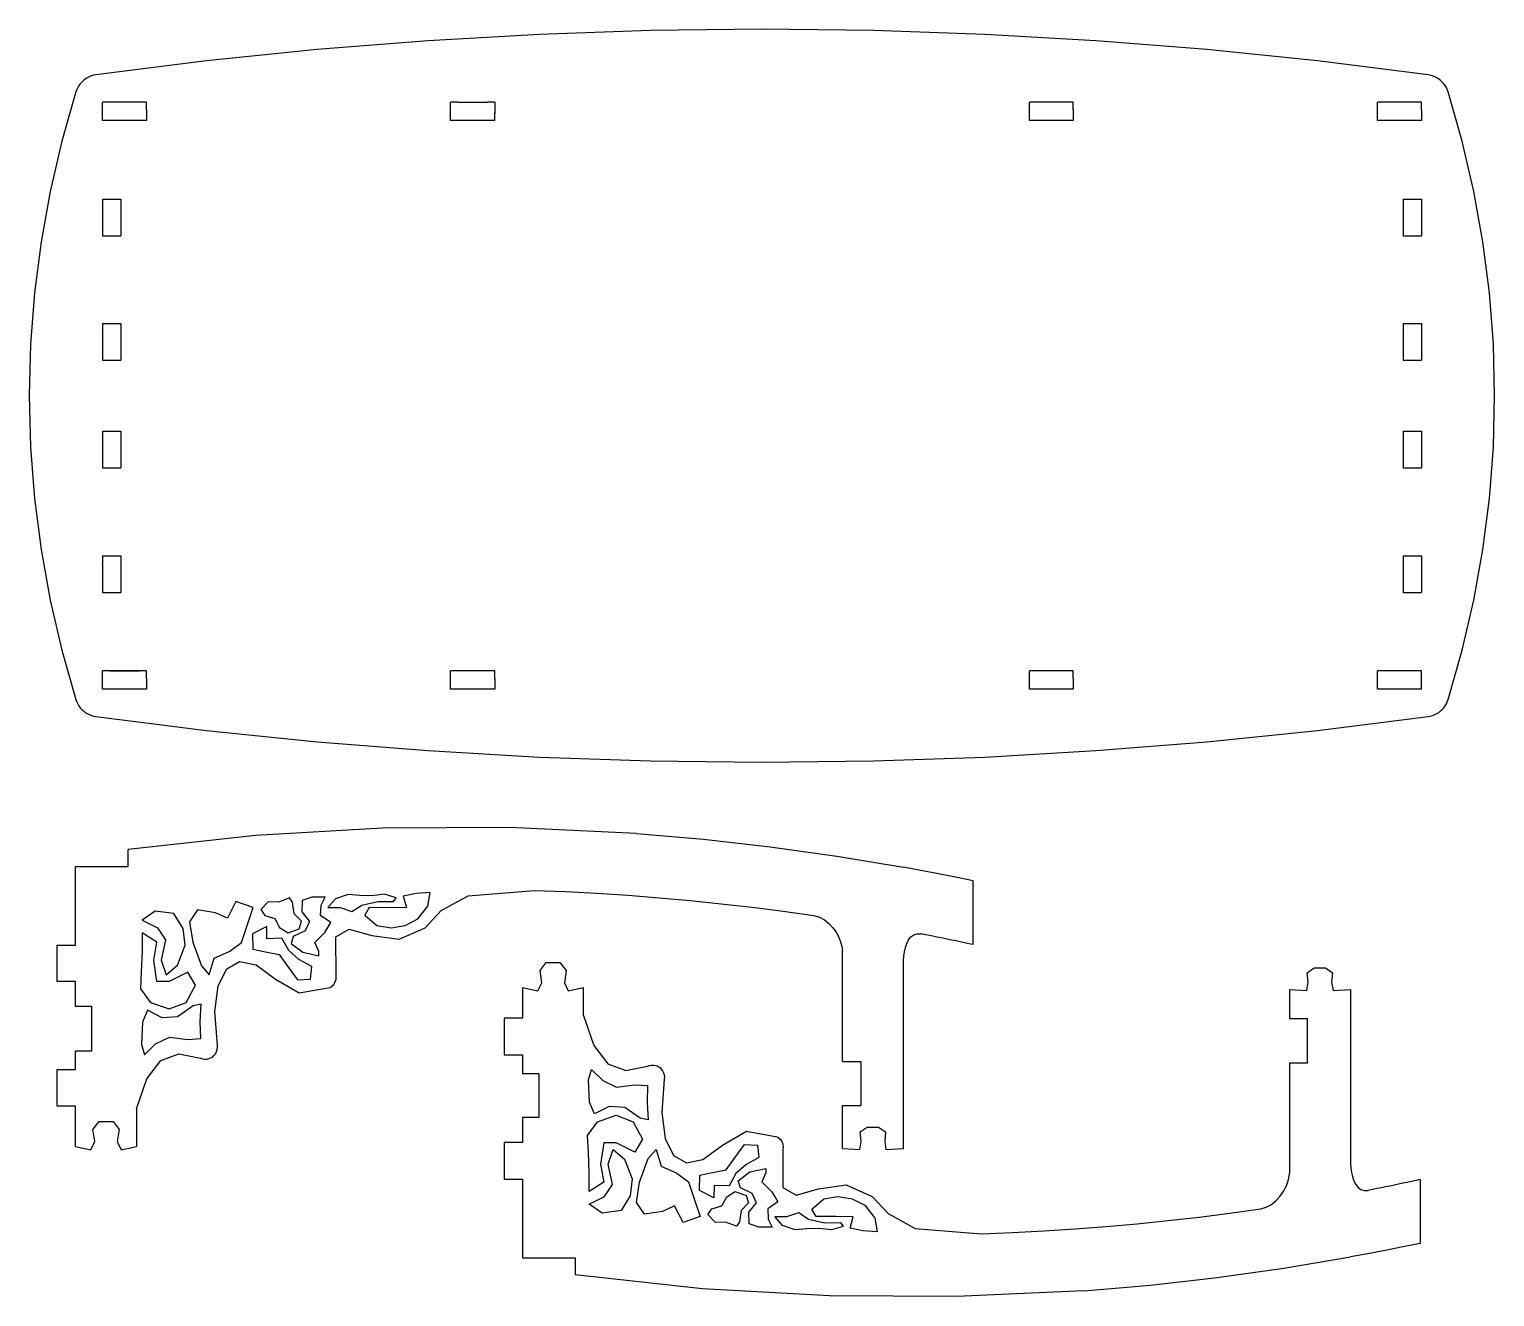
# Model space of a CAD drawing. Extents: x -113 to 113, y -103 to 103.
# Drawn here: x -112.6 to -0.1, y -100.3 to -3 of the extents above; entities that cross this region are included whole.
import ezdxf

# ---------------------------------------------------------------- set-up
doc = ezdxf.new("R2010")
doc.units = 0
doc.header["$MEASUREMENT"] = 0
doc.layers.get('0').update_dxf_attribs({"linetype": 'CONTINUOUS'})

msp = doc.modelspace()

# ---------------------------------------------------------------- linework, layer by layer
for p, q in [((-64.93, -3.1), (-73.47, -3.39)), ((-56.38, -3), (-64.93, -3.1)), ((-47.83, -3.1), (-56.38, -3)), ((-39.28, -3.39), (-47.83, -3.1)), ((-82.01, -3.88), (-90.53, -4.56)), ((-73.47, -3.39), (-82.01, -3.88)), ((-30.75, -3.88), (-39.28, -3.39)), ((-22.23, -4.56), (-30.75, -3.88)), ((-99.03, -5.43), (-107.52, -6.5)), ((-90.53, -4.56), (-99.03, -5.43)), ((-13.72, -5.43), (-22.23, -4.56)), ((-5.24, -6.5), (-13.72, -5.43)), ((-108.18, -6.73), (-108.33, -6.82)), ((-108.02, -6.65), (-108.18, -6.73)), ((-107.86, -6.58), (-108.02, -6.65)), ((-107.69, -6.53), (-107.86, -6.58)), ((-107.52, -6.5), (-107.69, -6.53)), ((-5.07, -6.53), (-5.24, -6.5)), ((-4.9, -6.58), (-5.07, -6.53)), ((-4.73, -6.65), (-4.9, -6.58)), ((-4.57, -6.73), (-4.73, -6.65)), ((-4.42, -6.82), (-4.57, -6.73)), ((-109.05, -7.8), (-110.14, -11.59)), ((-108.99, -7.63), (-109.05, -7.8)), ((-108.91, -7.47), (-108.99, -7.63)), ((-108.82, -7.32), (-108.91, -7.47)), ((-108.72, -7.18), (-108.82, -7.32)), ((-108.6, -7.05), (-108.72, -7.18)), ((-108.47, -6.93), (-108.6, -7.05)), ((-108.33, -6.82), (-108.47, -6.93)), ((-4.28, -6.93), (-4.42, -6.82)), ((-4.16, -7.05), (-4.28, -6.93)), ((-4.04, -7.18), (-4.16, -7.05)), ((-3.93, -7.32), (-4.04, -7.18)), ((-3.84, -7.47), (-3.93, -7.32)), ((-3.77, -7.63), (-3.84, -7.47)), ((-3.71, -7.8), (-3.77, -7.63)), ((-2.62, -11.59), (-3.71, -7.8)), ((-107, -10.01), (-107, -8.6)), ((-103.63, -8.6), (-107, -8.6)), ((-103.63, -9.19), (-103.63, -8.6)), ((-80.28, -10.01), (-80.28, -8.6)), ((-79.73, -8.6), (-80.28, -8.6)), ((-79.73, -8.6), (-79.69, -8.6)), ((-79.69, -8.6), (-77.49, -8.6)), ((-77.49, -8.6), (-77.45, -8.6)), ((-76.9, -8.6), (-77.45, -8.6)), ((-76.9, -8.6), (-76.9, -9.42)), ((-35.85, -10.01), (-35.85, -8.6)), ((-32.48, -8.6), (-35.85, -8.6)), ((-32.48, -9.19), (-32.48, -8.6)), ((-9.13, -10.01), (-9.13, -8.6)), ((-5.75, -8.6), (-9.13, -8.6)), ((-5.75, -9.19), (-5.75, -8.6)), ((-103.63, -10.01), (-107, -10.01)), ((-103.63, -9.19), (-103.63, -9.19)), ((-103.63, -9.19), (-103.63, -10.01)), ((-76.9, -10.01), (-80.28, -10.01)), ((-76.9, -9.42), (-76.9, -9.46)), ((-76.9, -10.01), (-76.9, -9.46)), ((-32.48, -10.01), (-35.85, -10.01)), ((-32.48, -9.19), (-32.48, -9.19)), ((-32.48, -9.19), (-32.48, -10.01)), ((-5.75, -10.01), (-9.13, -10.01)), ((-5.75, -9.19), (-5.75, -9.19)), ((-5.75, -9.19), (-5.75, -10.01)), ((-110.14, -11.59), (-111.03, -15.44)), ((-1.73, -15.44), (-2.62, -11.59)), ((-111.03, -15.44), (-111.73, -19.32)), ((-1.03, -19.32), (-1.73, -15.44)), ((-107, -16.03), (-107, -16.58)), ((-107, -16.03), (-105.6, -16.03)), ((-107, -16.61), (-107, -16.58)), ((-107, -16.61), (-107, -18.84)), ((-105.6, -16.03), (-105.6, -18.84)), ((-7.16, -16.03), (-7.16, -16.58)), ((-7.16, -16.03), (-5.75, -16.03)), ((-7.16, -16.61), (-7.16, -16.58)), ((-7.16, -16.61), (-7.16, -18.84)), ((-5.75, -16.03), (-5.75, -18.84)), ((-107, -18.84), (-105.6, -18.84)), ((-7.16, -18.84), (-5.75, -18.84)), ((-111.73, -19.32), (-112.23, -23.24)), ((-0.53, -23.24), (-1.03, -19.32)), ((-112.23, -23.24), (-112.53, -27.18)), ((-0.23, -27.18), (-0.53, -23.24)), ((-107, -25.59), (-107, -26.14)), ((-107, -25.59), (-105.6, -25.59)), ((-105.6, -25.59), (-105.6, -28.4)), ((-7.16, -25.59), (-7.16, -26.14)), ((-7.16, -25.59), (-5.75, -25.59)), ((-5.75, -25.59), (-5.75, -28.4)), ((-107, -26.17), (-107, -26.14)), ((-107, -26.17), (-107, -28.4)), ((-7.16, -26.17), (-7.16, -26.14)), ((-7.16, -26.17), (-7.16, -28.4)), ((-112.53, -27.18), (-112.63, -31.12)), ((-0.13, -31.12), (-0.23, -27.18)), ((-107, -28.4), (-105.6, -28.4)), ((-7.16, -28.4), (-5.75, -28.4)), ((-112.63, -31.12), (-112.53, -35.07)), ((-0.23, -35.07), (-0.13, -31.12)), ((-107, -33.85), (-107, -34.4)), ((-107, -33.85), (-105.6, -33.85)), ((-107, -34.43), (-107, -34.4)), ((-107, -34.43), (-107, -36.66)), ((-105.6, -33.85), (-105.6, -36.66)), ((-7.16, -33.85), (-7.16, -34.4)), ((-7.16, -33.85), (-5.75, -33.85)), ((-7.16, -34.43), (-7.16, -34.4)), ((-7.16, -34.43), (-7.16, -36.66)), ((-5.75, -33.85), (-5.75, -36.66)), ((-112.53, -35.07), (-112.23, -39.01)), ((-0.53, -39.01), (-0.23, -35.07)), ((-107, -36.66), (-105.6, -36.66)), ((-7.16, -36.66), (-5.75, -36.66)), ((-112.23, -39.01), (-111.73, -42.92)), ((-1.03, -42.92), (-0.53, -39.01)), ((-111.73, -42.92), (-111.03, -46.81)), ((-107, -43.41), (-107, -43.96)), ((-107, -43.41), (-105.6, -43.41)), ((-105.6, -43.41), (-105.6, -46.22)), ((-7.16, -43.41), (-7.16, -43.96)), ((-7.16, -43.41), (-5.75, -43.41)), ((-5.75, -43.41), (-5.75, -46.22)), ((-1.73, -46.81), (-1.03, -42.92)), ((-107, -44), (-107, -43.96)), ((-107, -44), (-107, -46.22)), ((-7.16, -44), (-7.16, -43.96)), ((-7.16, -44), (-7.16, -46.22)), ((-111.03, -46.81), (-110.14, -50.66)), ((-107, -46.22), (-105.6, -46.22)), ((-7.16, -46.22), (-5.75, -46.22)), ((-2.62, -50.66), (-1.73, -46.81)), ((-110.14, -50.66), (-109.05, -54.45)), ((-3.71, -54.45), (-2.62, -50.66)), ((-107, -53.65), (-107, -52.24)), ((-103.63, -52.24), (-107, -52.24)), ((-106.45, -52.24), (-106.42, -52.24)), ((-106.42, -52.24), (-104.21, -52.24)), ((-104.21, -52.24), (-104.18, -52.24)), ((-103.63, -52.83), (-103.63, -52.24)), ((-103.63, -52.83), (-103.63, -52.83)), ((-103.63, -52.83), (-103.63, -53.65)), ((-103.63, -52.83), (-103.63, -53.06)), ((-80.28, -53.65), (-80.28, -52.24)), ((-76.9, -52.24), (-80.28, -52.24)), ((-76.9, -52.83), (-76.9, -52.24)), ((-76.9, -52.83), (-76.9, -52.83)), ((-76.9, -52.83), (-76.9, -53.65)), ((-35.85, -53.65), (-35.85, -52.24)), ((-32.48, -52.24), (-35.85, -52.24)), ((-32.48, -52.83), (-32.48, -52.24)), ((-32.48, -52.83), (-32.48, -52.83)), ((-32.48, -52.83), (-32.48, -53.65)), ((-9.13, -53.65), (-9.13, -52.24)), ((-5.75, -52.24), (-9.13, -52.24)), ((-5.75, -52.83), (-5.75, -52.24)), ((-5.75, -52.83), (-5.75, -52.83)), ((-5.75, -53.65), (-5.75, -52.83)), ((-106.43, -53.65), (-107, -53.65)), ((-106.42, -53.65), (-106.43, -53.65)), ((-104.21, -53.65), (-106.42, -53.65)), ((-104.2, -53.65), (-104.21, -53.65)), ((-103.63, -53.65), (-104.2, -53.65)), ((-103.63, -53.06), (-103.63, -53.1)), ((-76.9, -53.65), (-80.28, -53.65)), ((-32.48, -53.65), (-35.85, -53.65)), ((-5.75, -53.65), (-9.13, -53.65)), ((-109.05, -54.45), (-108.99, -54.62)), ((-108.99, -54.62), (-108.91, -54.78)), ((-108.91, -54.78), (-108.82, -54.93)), ((-108.82, -54.93), (-108.72, -55.07)), ((-108.72, -55.07), (-108.6, -55.2)), ((-4.16, -55.2), (-4.04, -55.07)), ((-4.04, -55.07), (-3.93, -54.93)), ((-3.93, -54.93), (-3.84, -54.78)), ((-3.84, -54.78), (-3.77, -54.62)), ((-3.77, -54.62), (-3.71, -54.45)), ((-108.6, -55.2), (-108.47, -55.32)), ((-108.47, -55.32), (-108.33, -55.43)), ((-108.33, -55.43), (-108.18, -55.52)), ((-108.18, -55.52), (-108.02, -55.6)), ((-108.02, -55.6), (-107.86, -55.67)), ((-107.86, -55.67), (-107.69, -55.71)), ((-107.69, -55.71), (-107.52, -55.75)), ((-107.52, -55.75), (-99.03, -56.82)), ((-13.72, -56.82), (-5.24, -55.75)), ((-5.24, -55.75), (-5.07, -55.71)), ((-5.07, -55.71), (-4.9, -55.67)), ((-4.9, -55.67), (-4.73, -55.6)), ((-4.73, -55.6), (-4.57, -55.52)), ((-4.57, -55.52), (-4.42, -55.43)), ((-4.42, -55.43), (-4.28, -55.32)), ((-4.28, -55.32), (-4.16, -55.2)), ((-99.03, -56.82), (-90.53, -57.69)), ((-22.23, -57.69), (-13.72, -56.82)), ((-90.53, -57.69), (-82.01, -58.37)), ((-82.01, -58.37), (-73.47, -58.86)), ((-39.28, -58.86), (-30.75, -58.37)), ((-30.75, -58.37), (-22.23, -57.69)), ((-73.47, -58.86), (-64.93, -59.15)), ((-64.93, -59.15), (-56.38, -59.25)), ((-56.38, -59.25), (-47.83, -59.15)), ((-47.83, -59.15), (-39.28, -58.86)), ((-95.27, -64.89), (-105.05, -65.95)), ((-85.5, -64.33), (-95.27, -64.89)), ((-75.75, -64.27), (-85.5, -64.33)), ((-66, -64.72), (-75.75, -64.27)), ((-66, -64.72), (-60.87, -65.16)), ((-60.87, -65.16), (-55.75, -65.74)), ((-105.05, -67.27), (-105.05, -65.95)), ((-55.75, -65.74), (-50.63, -66.46)), ((-109.08, -67.27), (-105.05, -67.27)), ((-109.08, -73.29), (-109.08, -67.27)), ((-50.63, -66.46), (-45.52, -67.32)), ((-44.18, -67.57), (-45.52, -67.32)), ((-42.84, -67.83), (-44.18, -67.57)), ((-41.51, -68.09), (-42.84, -67.83)), ((-40.17, -68.37), (-41.51, -68.09)), ((-40.17, -73.26), (-40.17, -68.37)), ((-92.65, -69.67), (-93.49, -70)), ((-92.43, -70.01), (-92.65, -69.67)), ((-90.93, -69.61), (-91.68, -69.86)), ((-89.92, -69.62), (-90.93, -69.61)), ((-90.21, -70.22), (-89.92, -69.62)), ((-89.12, -69.74), (-89.7, -70.42)), ((-88.15, -69.4), (-89.12, -69.74)), ((-87.24, -69.48), (-88.15, -69.4)), ((-86.31, -69.51), (-87.24, -69.48)), ((-85.36, -69.39), (-86.31, -69.51)), ((-84.47, -69.67), (-85.36, -69.39)), ((-84.66, -69.95), (-84.47, -69.67)), ((-82.94, -69.34), (-83.92, -69.53)), ((-83.92, -69.53), (-83.68, -70.4)), ((-81.85, -69.25), (-82.94, -69.34)), ((-82.03, -70.3), (-81.85, -69.25)), ((-81.01, -70.64), (-78.93, -69.52)), ((-78.93, -69.52), (-73.88, -69.1)), ((-73.88, -69.1), (-71.47, -69.19)), ((-71.47, -69.19), (-69.06, -69.32)), ((-69.06, -69.32), (-66.66, -69.47)), ((-66.66, -69.47), (-64.27, -69.66)), ((-64.27, -69.66), (-61.88, -69.87)), ((-102.96, -70.68), (-103.96, -71.39)), ((-101.52, -70.88), (-102.96, -70.68)), ((-99.71, -70.6), (-100.32, -71.51)), ((-98.33, -70.81), (-99.71, -70.6)), ((-97.41, -71.24), (-98.33, -70.81)), ((-96.76, -69.95), (-97.41, -71.24)), ((-95.45, -70.42), (-96.76, -69.95)), ((-95.85, -71.64), (-95.45, -70.42)), ((-94.28, -69.98), (-94.85, -70.57)), ((-94.85, -70.57), (-94.55, -71.03)), ((-93.49, -70), (-94.28, -69.98)), ((-92.3, -70.89), (-92.43, -70.01)), ((-91.68, -69.86), (-91.7, -70.75)), ((-91.7, -70.75), (-91.11, -71.48)), ((-90.26, -71.03), (-90.21, -70.22)), ((-89.7, -70.42), (-88.77, -70.41)), ((-88.77, -70.41), (-87.87, -70.72)), ((-87.87, -70.72), (-87.11, -70.24)), ((-87.11, -70.24), (-85.87, -69.94)), ((-86.54, -70.42), (-86.86, -70.99)), ((-85.03, -70.44), (-86.54, -70.42)), ((-85.87, -69.94), (-84.66, -69.95)), ((-83.68, -70.4), (-85.03, -70.44)), ((-82.8, -71.29), (-82.03, -70.3)), ((-82.24, -71.97), (-81.01, -70.64)), ((-61.88, -69.87), (-59.5, -70.12)), ((-59.5, -70.12), (-57.13, -70.39)), ((-57.13, -70.39), (-54.76, -70.69)), ((-54.76, -70.69), (-52.4, -71.03)), ((-103.96, -71.39), (-102.79, -71.98)), ((-102.79, -71.98), (-102.18, -72.9)), ((-100.81, -72.02), (-101.52, -70.88)), ((-100.32, -71.51), (-100.08, -73.07)), ((-96.34, -73.09), (-95.85, -71.64)), ((-94.4, -71.86), (-95.5, -72.42)), ((-94.55, -71.03), (-93.79, -71.25)), ((-94.38, -72.82), (-94.4, -71.86)), ((-93.79, -71.25), (-93.41, -71.95)), ((-93.41, -71.95), (-92.76, -72.35)), ((-91.74, -71.47), (-92.3, -70.89)), ((-91.92, -72.04), (-91.74, -71.47)), ((-91.11, -71.48), (-91.44, -72.21)), ((-89.49, -71.57), (-90.26, -71.03)), ((-89.95, -72.33), (-89.49, -71.57)), ((-86.86, -70.99), (-85.96, -71.79)), ((-85.96, -71.79), (-84.86, -71.97)), ((-84.86, -71.97), (-83.78, -71.78)), ((-84.24, -72.84), (-82.24, -71.97)), ((-83.78, -71.78), (-82.8, -71.29)), ((-52.4, -71.03), (-51.97, -71.15)), ((-51.97, -71.15), (-51.58, -71.36)), ((-51.58, -71.36), (-51.24, -71.64)), ((-51.24, -71.64), (-50.94, -71.96)), ((-50.94, -71.96), (-50.69, -72.31)), ((-103.96, -72.35), (-103.97, -73.74)), ((-102.84, -73.07), (-103.96, -72.35)), ((-103.08, -74.45), (-102.84, -73.07)), ((-102.18, -72.9), (-102.51, -74.46)), ((-100.67, -73.31), (-100.81, -72.02)), ((-100.08, -73.07), (-99.42, -74.89)), ((-97.23, -73.75), (-96.34, -73.09)), ((-95.5, -72.42), (-95.48, -73.6)), ((-93.23, -72.77), (-94.38, -72.82)), ((-92.7, -73.71), (-93.23, -72.77)), ((-92.76, -72.35), (-91.92, -72.04)), ((-92.36, -72.63), (-92.52, -73.17)), ((-91.44, -72.21), (-92.36, -72.63)), ((-90.71, -73.09), (-89.95, -72.33)), ((-90.4, -73.78), (-90.71, -73.09)), ((-89.09, -72.65), (-88.06, -72.06)), ((-89.08, -75.62), (-89.09, -72.65)), ((-88.06, -72.06), (-86.34, -72.55)), ((-86.34, -72.55), (-84.24, -72.84)), ((-50.69, -72.31), (-50.48, -72.68)), ((-50.48, -72.68), (-50.34, -73.05)), ((-50.34, -73.05), (-50.24, -73.41)), ((-45.26, -73.17), (-45.12, -72.9)), ((-45.12, -72.9), (-44.94, -72.67)), ((-44.94, -72.67), (-44.72, -72.51)), ((-44.72, -72.51), (-44.46, -72.43)), ((-44.46, -72.43), (-44.16, -72.44)), ((-43.83, -72.5), (-44.16, -72.44)), ((-43.5, -72.57), (-43.83, -72.5)), ((-43.16, -72.63), (-43.5, -72.57)), ((-42.83, -72.7), (-43.16, -72.63)), ((-42.5, -72.77), (-42.83, -72.7)), ((-42.16, -72.84), (-42.5, -72.77)), ((-41.83, -72.91), (-42.16, -72.84)), ((-41.5, -72.98), (-41.83, -72.91)), ((-41.17, -73.05), (-41.5, -72.98)), ((-40.83, -73.12), (-41.17, -73.05)), ((-40.5, -73.19), (-40.83, -73.12)), ((-110.48, -73.29), (-109.08, -73.29)), ((-110.48, -76.1), (-110.48, -73.29)), ((-103.97, -73.74), (-104.03, -75.37)), ((-101.26, -74.83), (-100.67, -73.31)), ((-98.44, -74.29), (-97.23, -73.75)), ((-95.48, -73.6), (-94.49, -73.82)), ((-94.49, -73.82), (-93.45, -74.02)), ((-93.45, -74.02), (-92.73, -75.02)), ((-91.93, -74.4), (-92.7, -73.71)), ((-92.52, -73.17), (-91.64, -73.85)), ((-91.64, -73.85), (-90.41, -74.12)), ((-90.41, -74.12), (-90.4, -73.78)), ((-50.24, -73.41), (-50.21, -73.72)), ((-50.21, -82.24), (-50.21, -73.72)), ((-45.52, -74.47), (-45.5, -74.15)), ((-45.5, -74.15), (-45.45, -73.81)), ((-45.45, -73.81), (-45.37, -73.48)), ((-45.37, -73.48), (-45.26, -73.17)), ((-40.17, -73.26), (-40.5, -73.19)), ((-104.03, -75.37), (-104.1, -76.66)), ((-102.85, -76.09), (-103.08, -74.45)), ((-102.51, -74.46), (-102.13, -75.58)), ((-102.13, -75.58), (-101.26, -74.83)), ((-100.45, -75.37), (-101.89, -76.08)), ((-99.86, -76.36), (-100.45, -75.37)), ((-99.42, -74.89), (-98.82, -75.58)), ((-98.82, -75.58), (-98.44, -74.29)), ((-98.12, -76.42), (-97.47, -75.12)), ((-97.47, -75.12), (-96.49, -74.55)), ((-96.49, -74.55), (-95.22, -74.81)), ((-95.22, -74.81), (-93.73, -75.9)), ((-92.73, -75.02), (-92.04, -75.96)), ((-90.93, -74.94), (-91.93, -74.4)), ((-91.05, -75.91), (-90.93, -74.94)), ((-73.42, -75.24), (-72.95, -74.63)), ((-73.28, -76.18), (-73.42, -75.24)), ((-72.95, -74.63), (-71.89, -74.63)), ((-71.89, -74.63), (-71.41, -75.24)), ((-71.41, -75.24), (-71.55, -76.18)), ((-45.52, -88.91), (-45.52, -74.47)), ((-14.53, -75.42), (-13.98, -75.05)), ((-13.98, -75.05), (-13.12, -75.05)), ((-13.12, -75.05), (-12.57, -75.42)), ((-109.08, -76.1), (-110.48, -76.1)), ((-109.08, -78.02), (-109.08, -76.1)), ((-101.89, -76.08), (-102.85, -76.09)), ((-100.59, -77.7), (-99.86, -76.36)), ((-98.38, -78.4), (-98.12, -76.42)), ((-93.73, -75.9), (-91.9, -76.97)), ((-92.04, -75.96), (-91.05, -75.91)), ((-89.45, -76.5), (-89.38, -76.44)), ((-89.38, -76.44), (-89.32, -76.38)), ((-89.32, -76.38), (-89.26, -76.31)), ((-89.26, -76.31), (-89.21, -76.23)), ((-89.21, -76.23), (-89.16, -76.15)), ((-89.16, -76.15), (-89.13, -76.07)), ((-89.13, -76.07), (-89.1, -75.98)), ((-89.1, -75.98), (-89.08, -75.9)), ((-89.07, -75.71), (-89.08, -75.62)), ((-89.08, -75.9), (-89.07, -75.81)), ((-89.07, -75.81), (-89.07, -75.71)), ((-73.58, -76.81), (-73.28, -76.18)), ((-71.55, -76.18), (-71.25, -76.81)), ((-14.56, -76.77), (-14.45, -76.15)), ((-14.45, -76.15), (-14.53, -75.42)), ((-12.57, -75.42), (-12.65, -76.15)), ((-12.65, -76.15), (-12.54, -76.77)), ((-104.1, -76.66), (-103.33, -77.69)), ((-91.9, -76.97), (-89.52, -76.55)), ((-89.52, -76.55), (-89.45, -76.5)), ((-74.76, -76.55), (-73.58, -76.81)), ((-74.76, -76.55), (-74.76, -78.9)), ((-71.25, -76.81), (-70.07, -76.55)), ((-70.07, -78.69), (-70.07, -76.55)), ((-15.89, -76.7), (-14.56, -76.77)), ((-15.89, -76.7), (-15.89, -78.94)), ((-12.54, -76.77), (-11.21, -76.7)), ((-11.21, -76.7), (-11.21, -90.09)), ((-107.83, -78.02), (-109.08, -78.02)), ((-107.83, -81.4), (-107.83, -78.02)), ((-103.56, -78.3), (-103.93, -79.22)), ((-102.42, -78.87), (-103.56, -78.3)), ((-103.33, -77.69), (-101.9, -78.19)), ((-101.9, -78.19), (-100.59, -77.7)), ((-100.04, -77.96), (-101.24, -78.8)), ((-99.43, -77.84), (-100.04, -77.96)), ((-99.51, -79.16), (-99.43, -77.84)), ((-98.19, -80.98), (-98.38, -78.4)), ((-70.07, -78.69), (-69.29, -80.99)), ((-103.93, -79.22), (-104.02, -80.93)), ((-101.24, -78.8), (-102.42, -78.87)), ((-99.47, -80.47), (-99.51, -79.16)), ((-74.76, -78.9), (-76.17, -78.9)), ((-76.17, -78.9), (-76.17, -81.71)), ((-15.89, -78.94), (-14.49, -78.94)), ((-14.49, -82.32), (-14.49, -78.94)), ((-104.02, -80.93), (-103.79, -81.72)), ((-103.79, -81.72), (-102.93, -80.87)), ((-102.93, -80.87), (-101.86, -80.36)), ((-101.86, -80.36), (-100.47, -80.54)), ((-100.47, -80.54), (-99.47, -80.47)), ((-98.18, -81.14), (-98.19, -80.98)), ((-69.29, -80.99), (-68.21, -82.4)), ((-109.08, -81.4), (-107.83, -81.4)), ((-109.08, -82.85), (-109.08, -81.4)), ((-102.53, -82.16), (-101.16, -81.63)), ((-101.16, -81.63), (-99.49, -81.98)), ((-99.49, -81.98), (-99.34, -82.03)), ((-99.34, -82.03), (-99.17, -82.05)), ((-99.17, -82.05), (-99.01, -82.05)), ((-99.01, -82.05), (-98.84, -82.01)), ((-98.84, -82.01), (-98.69, -81.95)), ((-98.69, -81.95), (-98.55, -81.86)), ((-98.55, -81.86), (-98.43, -81.75)), ((-98.43, -81.75), (-98.32, -81.62)), ((-98.32, -81.62), (-98.25, -81.47)), ((-98.25, -81.47), (-98.2, -81.31)), ((-98.2, -81.31), (-98.18, -81.14)), ((-76.17, -81.71), (-74.76, -81.71)), ((-74.76, -81.71), (-74.76, -83.16)), ((-110.48, -82.85), (-109.08, -82.85)), ((-110.48, -85.66), (-110.48, -82.85)), ((-103.61, -83.57), (-102.53, -82.16)), ((-74.76, -83.16), (-73.52, -83.16)), ((-73.52, -83.16), (-73.52, -86.53)), ((-69.7, -83.63), (-69.47, -82.84)), ((-69.47, -82.84), (-68.61, -83.69)), ((-68.21, -82.4), (-66.84, -82.93)), ((-66.84, -82.93), (-65.18, -82.58)), ((-65.18, -82.58), (-65.02, -82.53)), ((-65.02, -82.53), (-64.86, -82.5)), ((-64.86, -82.5), (-64.69, -82.51)), ((-64.69, -82.51), (-64.53, -82.54)), ((-64.53, -82.54), (-64.37, -82.6)), ((-64.37, -82.6), (-64.23, -82.69)), ((-64.23, -82.69), (-64.11, -82.81)), ((-64.11, -82.81), (-64.01, -82.94)), ((-64.01, -82.94), (-63.93, -83.09)), ((-63.93, -83.09), (-63.88, -83.25)), ((-63.88, -83.25), (-63.87, -83.41)), ((-50.21, -82.24), (-48.8, -82.24)), ((-48.8, -82.24), (-48.8, -85.61)), ((-15.89, -82.32), (-14.49, -82.32)), ((-15.89, -82.32), (-15.89, -90.83)), ((-104.39, -85.86), (-103.61, -83.57)), ((-69.62, -85.34), (-69.7, -83.63)), ((-68.61, -83.69), (-67.54, -84.2)), ((-67.54, -84.2), (-66.15, -84.01)), ((-66.15, -84.01), (-65.16, -84.08)), ((-65.16, -84.08), (-65.19, -85.4)), ((-63.88, -83.58), (-64.06, -86.15)), ((-63.87, -83.41), (-63.88, -83.58)), ((-69.24, -86.25), (-69.62, -85.34)), ((-65.19, -85.4), (-65.12, -86.71)), ((-109.08, -85.66), (-110.48, -85.66)), ((-109.08, -88.76), (-109.08, -85.66)), ((-104.39, -85.86), (-104.39, -88.76)), ((-73.52, -86.53), (-74.76, -86.53)), ((-74.76, -86.53), (-74.76, -88.46)), ((-68.11, -85.69), (-69.24, -86.25)), ((-69.01, -86.86), (-67.58, -86.36)), ((-66.92, -85.75), (-68.11, -85.69)), ((-67.58, -86.36), (-66.28, -86.85)), ((-65.73, -86.59), (-66.92, -85.75)), ((-65.12, -86.71), (-65.73, -86.59)), ((-64.06, -86.15), (-63.81, -88.13)), ((-50.21, -85.61), (-48.8, -85.61)), ((-50.21, -88.91), (-50.21, -85.61)), ((-107.74, -87.45), (-107.26, -86.84)), ((-107.6, -88.38), (-107.74, -87.45)), ((-107.26, -86.84), (-106.2, -86.84)), ((-106.2, -86.84), (-105.73, -87.45)), ((-105.73, -87.45), (-105.87, -88.38)), ((-69.78, -87.9), (-69.01, -86.86)), ((-66.28, -86.85), (-65.54, -88.2)), ((-59.41, -88.66), (-57.58, -87.59)), ((-57.58, -87.59), (-55.21, -88)), ((-48.85, -87.63), (-48.3, -87.27)), ((-48.77, -88.37), (-48.85, -87.63)), ((-48.3, -87.27), (-47.43, -87.27)), ((-47.43, -87.27), (-46.89, -87.63)), ((-46.89, -87.63), (-46.96, -88.37)), ((-109.08, -88.76), (-107.9, -89.02)), ((-107.9, -89.02), (-107.6, -88.38)), ((-105.87, -88.38), (-105.57, -89.02)), ((-105.57, -89.02), (-104.39, -88.76)), ((-74.76, -88.46), (-76.17, -88.46)), ((-76.17, -88.46), (-76.17, -91.27)), ((-69.71, -89.19), (-69.78, -87.9)), ((-68.53, -88.47), (-68.77, -90.11)), ((-67.57, -88.48), (-68.53, -88.47)), ((-66.13, -89.18), (-67.57, -88.48)), ((-65.54, -88.2), (-66.13, -89.18)), ((-63.81, -88.13), (-63.16, -89.44)), ((-60.91, -89.75), (-59.41, -88.66)), ((-58.42, -89.54), (-57.72, -88.6)), ((-57.72, -88.6), (-56.73, -88.65)), ((-56.73, -88.65), (-56.61, -89.61)), ((-55.21, -88), (-55.13, -88.06)), ((-55.13, -88.06), (-55.06, -88.11)), ((-55.06, -88.11), (-55, -88.18)), ((-55, -88.18), (-54.94, -88.25)), ((-54.94, -88.25), (-54.89, -88.32)), ((-54.89, -88.32), (-54.85, -88.4)), ((-54.85, -88.4), (-54.81, -88.49)), ((-54.81, -88.49), (-54.79, -88.57)), ((-54.79, -88.57), (-54.77, -88.66)), ((-54.77, -88.66), (-54.76, -88.75)), ((-54.76, -88.84), (-54.77, -88.93)), ((-54.76, -88.75), (-54.76, -88.84)), ((-48.87, -88.99), (-48.77, -88.37)), ((-46.96, -88.37), (-46.86, -88.99)), ((-69.65, -90.82), (-69.71, -89.19)), ((-68.2, -90.1), (-67.81, -88.98)), ((-67.81, -88.98), (-66.94, -89.73)), ((-66.94, -89.73), (-66.35, -91.24)), ((-65.77, -91.49), (-65.11, -89.67)), ((-65.11, -89.67), (-64.51, -88.98)), ((-64.51, -88.98), (-64.12, -90.26)), ((-63.16, -89.44), (-62.17, -90)), ((-62.17, -90), (-60.91, -89.75)), ((-59.13, -90.54), (-58.42, -89.54)), ((-56.61, -89.61), (-57.61, -90.16)), ((-54.77, -88.93), (-54.77, -91.9)), ((-50.21, -88.91), (-48.87, -88.99)), ((-46.86, -88.99), (-45.52, -88.91)), ((-69.64, -92.21), (-69.65, -90.82)), ((-68.77, -90.11), (-68.52, -91.49)), ((-67.86, -91.66), (-68.2, -90.1)), ((-64.12, -90.26), (-62.92, -90.81)), ((-62.92, -90.81), (-62.02, -91.47)), ((-61.18, -92.14), (-61.16, -90.96)), ((-61.16, -90.96), (-60.17, -90.74)), ((-60.17, -90.74), (-59.13, -90.54)), ((-58.38, -90.84), (-58.91, -91.78)), ((-57.61, -90.16), (-58.38, -90.84)), ((-58.21, -91.39), (-57.32, -90.71)), ((-57.32, -90.71), (-56.09, -90.44)), ((-56.08, -90.77), (-56.4, -91.47)), ((-56.09, -90.44), (-56.08, -90.77)), ((-15.93, -91.15), (-15.89, -90.83)), ((-11.21, -90.09), (-11.18, -90.41)), ((-11.18, -90.41), (-11.13, -90.74)), ((-11.13, -90.74), (-11.05, -91.07)), ((-11.05, -91.07), (-10.94, -91.38)), ((-76.17, -91.27), (-74.76, -91.27)), ((-74.76, -91.27), (-74.76, -97.29)), ((-68.52, -91.49), (-69.64, -92.21)), ((-68.48, -92.58), (-67.86, -91.66)), ((-66.35, -91.24), (-66.49, -92.54)), ((-66, -93.05), (-65.77, -91.49)), ((-62.02, -91.47), (-61.53, -92.92)), ((-60.08, -92.7), (-61.18, -92.14)), ((-60.06, -91.74), (-60.08, -92.7)), ((-58.91, -91.78), (-60.06, -91.74)), ((-59.09, -92.61), (-58.45, -92.2)), ((-58.45, -92.2), (-57.6, -92.52)), ((-58.04, -91.93), (-58.21, -91.39)), ((-57.13, -92.35), (-58.04, -91.93)), ((-56.4, -91.47), (-55.63, -92.23)), ((-55.63, -92.23), (-55.17, -92.99)), ((-54.77, -91.9), (-53.75, -92.5)), ((-53.75, -92.5), (-52.03, -92)), ((-52.03, -92), (-49.92, -91.71)), ((-49.92, -91.71), (-47.92, -92.59)), ((-16.62, -92.6), (-16.37, -92.24)), ((-16.37, -92.24), (-16.17, -91.87)), ((-16.17, -91.87), (-16.02, -91.5)), ((-16.02, -91.5), (-15.93, -91.15)), ((-10.94, -91.38), (-10.8, -91.66)), ((-10.8, -91.66), (-10.62, -91.89)), ((-10.62, -91.89), (-10.41, -92.05)), ((-10.41, -92.05), (-10.15, -92.13)), ((-10.15, -92.13), (-9.85, -92.12)), ((-9.51, -92.05), (-9.85, -92.12)), ((-9.18, -91.99), (-9.51, -92.05)), ((-8.85, -91.92), (-9.18, -91.99)), ((-8.51, -91.86), (-8.85, -91.92)), ((-8.18, -91.79), (-8.51, -91.86)), ((-7.85, -91.72), (-8.18, -91.79)), ((-7.52, -91.65), (-7.85, -91.72)), ((-7.18, -91.58), (-7.52, -91.65)), ((-6.85, -91.51), (-7.18, -91.58)), ((-6.52, -91.44), (-6.85, -91.51)), ((-6.19, -91.37), (-6.52, -91.44)), ((-5.85, -91.3), (-6.19, -91.37)), ((-5.85, -91.3), (-5.85, -96.19)), ((-69.64, -93.17), (-68.48, -92.58)), ((-68.65, -93.88), (-69.64, -93.17)), ((-66.49, -92.54), (-67.2, -93.68)), ((-65.39, -93.96), (-66, -93.05)), ((-63.09, -93.32), (-64.02, -93.74)), ((-62.44, -94.6), (-63.09, -93.32)), ((-61.53, -92.92), (-61.13, -94.14)), ((-60.23, -93.53), (-59.47, -93.31)), ((-59.47, -93.31), (-59.09, -92.61)), ((-57.42, -93.09), (-57.98, -93.67)), ((-57.6, -92.52), (-57.42, -93.09)), ((-57.38, -93.8), (-56.8, -93.07)), ((-56.8, -93.07), (-57.13, -92.35)), ((-55.17, -92.99), (-55.94, -93.53)), ((-52.55, -93.57), (-51.64, -92.76)), ((-51.64, -92.76), (-50.55, -92.59)), ((-50.55, -92.59), (-49.46, -92.78)), ((-49.46, -92.78), (-48.48, -93.27)), ((-48.48, -93.27), (-47.72, -94.26)), ((-47.92, -92.59), (-46.69, -93.91)), ((-17.66, -93.4), (-17.27, -93.2)), ((-17.27, -93.2), (-16.92, -92.92)), ((-16.92, -92.92), (-16.62, -92.6)), ((-67.2, -93.68), (-68.65, -93.88)), ((-64.02, -93.74), (-65.39, -93.96)), ((-61.13, -94.14), (-62.44, -94.6)), ((-60.54, -93.98), (-60.23, -93.53)), ((-59.96, -94.58), (-60.54, -93.98)), ((-57.98, -93.67), (-58.11, -94.54)), ((-57.37, -94.69), (-57.38, -93.8)), ((-55.94, -93.53), (-55.9, -94.33)), ((-55.9, -94.33), (-55.61, -94.94)), ((-54.8, -94.82), (-55.39, -94.13)), ((-55.39, -94.13), (-54.46, -94.14)), ((-54.46, -94.14), (-53.56, -93.83)), ((-53.56, -93.83), (-52.8, -94.32)), ((-52.8, -94.32), (-51.56, -94.61)), ((-52.22, -94.14), (-52.55, -93.57)), ((-50.72, -94.12), (-52.22, -94.14)), ((-49.37, -94.16), (-50.72, -94.12)), ((-49.61, -95.02), (-49.37, -94.16)), ((-47.72, -94.26), (-47.53, -95.3)), ((-46.69, -93.91), (-44.62, -95.04)), ((-27.57, -94.69), (-25.19, -94.44)), ((-25.19, -94.44), (-22.81, -94.17)), ((-22.81, -94.17), (-20.45, -93.86)), ((-20.45, -93.86), (-18.09, -93.53)), ((-18.09, -93.53), (-17.66, -93.4)), ((-59.17, -94.56), (-59.96, -94.58)), ((-58.34, -94.88), (-59.17, -94.56)), ((-58.11, -94.54), (-58.34, -94.88)), ((-56.62, -94.95), (-57.37, -94.69)), ((-55.61, -94.94), (-56.62, -94.95)), ((-53.83, -95.16), (-54.8, -94.82)), ((-52.93, -95.08), (-53.83, -95.16)), ((-51.99, -95.04), (-52.93, -95.08)), ((-51.04, -95.16), (-51.99, -95.04)), ((-51.56, -94.61), (-50.35, -94.6)), ((-50.15, -94.89), (-51.04, -95.16)), ((-50.35, -94.6), (-50.15, -94.89)), ((-48.63, -95.22), (-49.61, -95.02)), ((-47.53, -95.3), (-48.63, -95.22)), ((-44.62, -95.04), (-39.56, -95.46)), ((-39.56, -95.46), (-37.15, -95.36)), ((-37.15, -95.36), (-34.74, -95.24)), ((-34.74, -95.24), (-32.34, -95.08)), ((-32.34, -95.08), (-29.95, -94.9)), ((-29.95, -94.9), (-27.57, -94.69)), ((-8.53, -96.73), (-9.86, -96.99)), ((-7.19, -96.46), (-8.53, -96.73)), ((-5.85, -96.19), (-7.19, -96.46)), ((-74.76, -97.29), (-70.73, -97.29)), ((-70.73, -97.29), (-70.73, -98.61)), ((-16.32, -98.09), (-11.2, -97.23)), ((-9.86, -96.99), (-11.2, -97.23)), ((-60.95, -99.67), (-70.73, -98.61)), ((-26.56, -99.39), (-21.44, -98.81)), ((-21.44, -98.81), (-16.32, -98.09)), ((-51.19, -100.23), (-60.95, -99.67)), ((-31.68, -99.83), (-41.43, -100.28)), ((-31.68, -99.83), (-26.56, -99.39)), ((-41.43, -100.28), (-51.19, -100.23))]:
    msp.add_line(p, q)

doc.saveas('drawing.dxf')
